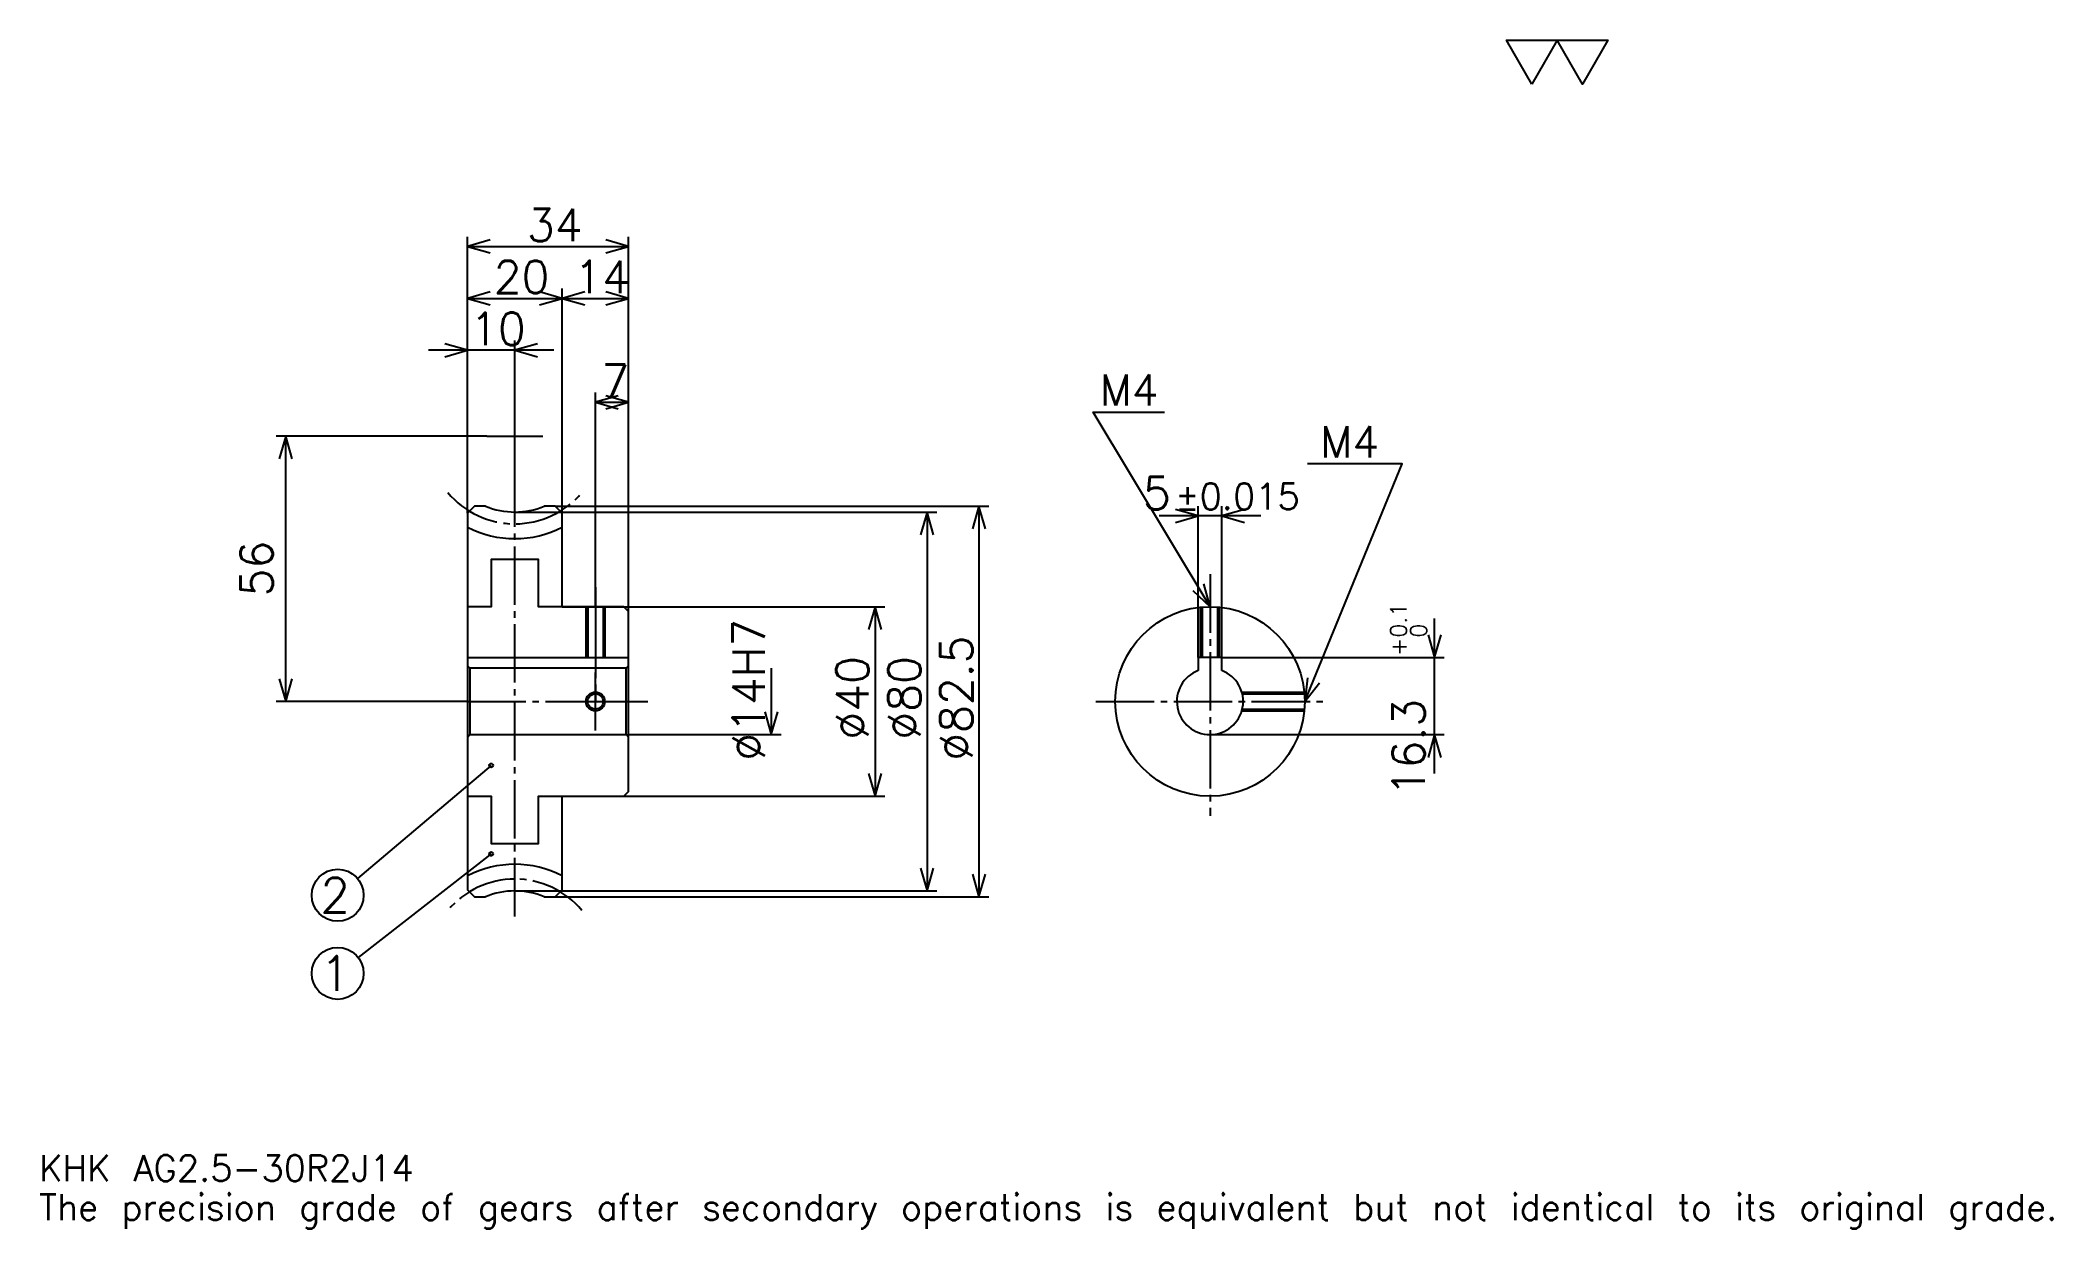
# Model space of a CAD drawing. Extents: x 14 to 439, y 5 to 256.
import ezdxf

# ---------------------------------------------------------------- set-up
doc = ezdxf.new("R2010")
doc.units = 0
doc.linetypes.add('DASHDOT', pattern=[16.444443, 12.333333, -1.37037, 1.37037, -1.37037])
doc.layers.get('0').update_dxf_attribs({"linetype": 'CONTINUOUS'})
doc.layers.add('DASHDOT', color=6, linetype='DASHDOT')
doc.styles.add('KANJI', font='TXT', dxfattribs={"bigfont": 'BIGFONT'})

msp = doc.modelspace()

# ---------------------------------------------------------------- linework, layer by layer
at = {"color": 5}
for p, q in [((104.148155, 157.587967), (104.148155, 214.458344)), ((138.148163, 157.587967), (138.148163, 214.458344)), ((104.148155, 212.402786), (138.148163, 212.402786)), ((104.148155, 201.439819), (124.148155, 201.439819)), ((124.148155, 157.587967), (124.148155, 203.495377)), ((124.148155, 201.439819), (138.148163, 201.439819)), ((114.148155, 156.337967), (114.148155, 192.53241)), ((122.370377, 190.476852), (95.925934, 190.476852)), ((131.148163, 157.587967), (131.148163, 181.569458)), ((131.148163, 179.513885), (138.148163, 179.513885)), ((108.25927, 172.337967), (63.722233, 172.337967)), ((65.777786, 116.337967), (65.777786, 172.337967)), ((104.148155, 156.087967), (104.148155, 157.587967)), ((122.648155, 157.587967), (138.148163, 157.587967)), ((124.148155, 156.087967), (124.148155, 157.587967)), ((131.148163, 136.337967), (131.148163, 157.587967)), ((131.148163, 136.337967), (131.148163, 157.587967)), ((138.148163, 157.587967), (214.203705, 157.587967)), ((138.148163, 135.337967), (138.148163, 157.587967)), ((212.148163, 157.587967), (212.148163, 75.087967)), ((258.425934, 125.63797), (258.425934, 157.578705)), ((263.425934, 125.63797), (263.425934, 157.578705)), ((114.148155, 156.337967), (138.148163, 156.337967)), ((138.148163, 156.337967), (203.240753, 156.337967)), ((201.185181, 156.337967), (201.185181, 76.337967)), ((271.648163, 155.523148), (250.203705, 155.523148)), ((124.148155, 136.337967), (138.148163, 136.337967)), ((138.148163, 136.337967), (192.277786, 136.337967)), ((190.222229, 136.337967), (190.222229, 96.337967)), ((308.333344, 101.115746), (308.333344, 133.860184)), ((168.296295, 123.337967), (168.296295, 109.337967)), ((263.425934, 125.63797), (310.388885, 125.63797)), ((104.148155, 116.337967), (63.722229, 116.337967)), ((138.148163, 109.337967), (170.351868, 109.337967)), ((260.925934, 109.337967), (310.388885, 109.337967)), ((109.148155, 102.837967), (80.926147, 78.970207)), ((124.148155, 96.337967), (138.148163, 96.337967)), ((138.148163, 96.337967), (192.277786, 96.337967)), ((109.148155, 84.150467), (81.06665, 62.297043)), ((114.148155, 76.337967), (138.148163, 76.337967)), ((122.648155, 75.087967), (138.148163, 75.087967)), ((138.148163, 76.337967), (203.240753, 76.337967)), ((138.148163, 75.087967), (214.203705, 75.087967))]:
    msp.add_line(p, q, dxfattribs=at)
at = {"color": 4}
for p, q in [((104.148155, 125.63797), (138.148163, 125.63797)), ((138.148163, 123.837967), (137.648163, 123.337967)), ((104.148155, 108.837967), (104.648155, 109.337967)), ((138.148163, 108.837967), (137.648163, 109.337967))]:
    msp.add_line(p, q, dxfattribs=at)
at = {"color": 7}
msp.add_lwpolyline([(328.888885, 246.666672), (323.544434, 255.930374), (344.922211, 255.930374), (339.577759, 246.666672), (334.233337, 255.930374), (328.888885, 246.666672)], dxfattribs=at)
at = {"color": 5}
for points in [[(108.94445, 213.773163), (104.148155, 212.402786), (108.94445, 211.03241)], [(133.351868, 211.03241), (138.148163, 212.402786), (133.351868, 213.773163)], [(108.94445, 202.810181), (104.148155, 201.439819), (108.94445, 200.069458)], [(119.35186, 200.069458), (124.148155, 201.439819), (119.35186, 202.810181)], [(128.944458, 202.810181), (124.148155, 201.439819), (128.944458, 200.069458)], [(133.351868, 200.069458), (138.148163, 201.439819), (133.351868, 202.810181)], [(99.35186, 189.106476), (104.148155, 190.476852), (99.35186, 191.847229)], [(118.94445, 191.847229), (114.148155, 190.476852), (118.94445, 189.106476)], [(135.944458, 180.884262), (131.148163, 179.513885), (135.944458, 178.143524)], [(133.351868, 178.143524), (138.148163, 179.513885), (133.351868, 180.884262)], [(260.925934, 136.337967), (236.259277, 177.449081), (251.333344, 177.449081)], [(67.148155, 167.541672), (65.777786, 172.337967), (64.407417, 167.541672)], [(280.925934, 116.337967), (301.481476, 166.486115), (281.47406, 166.486115)], [(213.518524, 152.791672), (212.148163, 157.587967), (210.777786, 152.791672)], [(202.555557, 151.541672), (201.185181, 156.337967), (199.814819, 151.541672)], [(253.629639, 154.152786), (258.425934, 155.523148), (253.629639, 156.893524)], [(268.222229, 156.893524), (263.425934, 155.523148), (268.222229, 154.152786)], [(257.283173, 139.745712), (260.925934, 136.337967), (259.633331, 141.155807)], [(191.59259, 131.541672), (190.222229, 136.337967), (188.851868, 131.541672)], [(306.962952, 130.434265), (308.333344, 125.63797), (309.703705, 130.434265)], [(64.407417, 121.134262), (65.777786, 116.337967), (67.148155, 121.134262)], [(281.477051, 121.295654), (280.925934, 116.337967), (284.013, 120.256165)], [(166.925934, 114.134262), (168.296295, 109.337967), (169.666672, 114.134262)], [(309.703705, 104.541672), (308.333344, 109.337967), (306.962952, 104.541672)], [(188.851868, 101.134262), (190.222229, 96.337967), (191.59259, 101.134262)], [(199.814819, 81.134262), (201.185181, 76.337967), (202.555557, 81.134262)], [(210.777786, 79.884262), (212.148163, 75.087967), (213.518524, 79.884262)]]:
    msp.add_lwpolyline(points, dxfattribs=at)
at = {"color": 4}
for points in [[(107.948357, 157.587967), (105.648155, 157.587967), (104.148155, 156.087967), (104.148155, 108.837967)], [(124.148155, 136.337967), (124.148155, 156.087967), (122.648155, 157.587967), (120.347954, 157.587967)], [(124.148155, 136.337967), (119.148155, 136.337967), (119.148155, 146.337967), (109.148155, 146.337967), (109.148155, 136.337967), (104.148155, 136.337967)], [(124.148155, 96.337967), (137.148163, 96.337967), (138.148163, 97.337967), (138.148163, 135.337967), (137.148163, 136.337967), (124.148155, 136.337967)], [(129.148163, 136.337967), (129.148163, 125.63797)], [(129.528152, 136.337967), (129.528152, 125.63797)], [(132.768158, 136.337967), (132.768158, 125.63797)], [(133.148163, 136.337967), (133.148163, 125.63797)], [(258.925934, 125.63797), (258.925934, 136.237717)], [(259.305939, 125.63797), (259.305939, 136.272247)], [(262.545929, 125.63797), (262.545929, 136.272247)], [(262.925934, 125.63797), (262.925934, 136.237717)], [(104.148155, 123.837967), (104.648155, 123.337967), (104.648155, 109.337967), (137.648163, 109.337967), (137.648163, 123.337967), (104.648155, 123.337967)], [(263.425934, 122.876312), (263.425934, 125.63797), (258.425934, 125.63797), (258.425934, 122.876312)], [(267.634125, 118.337967), (280.825684, 118.337967)], [(267.735901, 117.95797), (280.860199, 117.95797)], [(267.634125, 114.337967), (280.825684, 114.337967)], [(267.735901, 114.717964), (280.860199, 114.717964)], [(104.148155, 108.837967), (104.148155, 76.587967), (105.648155, 75.087967), (107.948357, 75.087967)], [(104.148155, 96.337967), (109.148155, 96.337967), (109.148155, 86.337967), (119.148155, 86.337967), (119.148155, 96.337967), (124.148155, 96.337967)], [(120.347954, 75.087967), (122.648155, 75.087967), (124.148155, 76.587967), (124.148155, 96.337967)]]:
    msp.add_lwpolyline(points, dxfattribs=at)
for centre, radius in [((260.925934, 116.337967), 20), ((131.148163, 116.337967), 1.62)]:
    msp.add_circle(centre, radius, dxfattribs=at)
at = {"color": 7}
msp.add_circle((131.148163, 116.337967), 2, dxfattribs=at)
at = {"color": 5}
for centre, radius in [((109.148155, 102.837967), 0.411111), ((76.740746, 75.430557), 5.481481), ((109.148155, 84.150467), 0.411111), ((76.740746, 58.930561), 5.481481)]:
    msp.add_circle(centre, radius, dxfattribs=at)
at = {"color": 4}
for centre, radius, start, end in [((114.148155, 172.337967), 16, 247.20175188, 292.79824812), ((114.148155, 172.337967), 21.625, 242.45612488, 297.54387512), ((260.925934, 116.337967), 7, 110.92483306, 69.07516694), ((114.148155, 60.337967), 21.625, 62.45612488, 117.54387512), ((114.148155, 60.337967), 16, 67.20175188, 112.79824812)]:
    msp.add_arc(centre, radius, start, end, dxfattribs=at)
at = {"layer": 'DASHDOT', "color": 7}
for p, q in [((114.148155, 70.976852), (114.148155, 176.449081)), ((108.25927, 172.337967), (120.037048, 172.337967)), ((260.925934, 143.189819), (260.925934, 92.226852)), ((131.148163, 136.337967), (131.148163, 116.337967)), ((104.148155, 116.337967), (142.259262, 116.337967)), ((236.814819, 116.337967), (285.037048, 116.337967))]:
    msp.add_line(p, q, dxfattribs=at)
for points in [[(131.148163, 140.449081), (131.148163, 121.526855)], [(131.148163, 110.226852), (131.148163, 122.449081)], [(125.037048, 116.337967), (137.259262, 116.337967)]]:
    msp.add_lwpolyline(points, dxfattribs=at)
for centre, start, end in [((114.148155, 172.337967), 220.00000249, 319.99999751), ((114.148155, 60.337967), 40.00000249, 139.99999751)]:
    msp.add_arc(centre, 18.5, start, end, dxfattribs=at)

# ---------------------------------------------------------------- texts
at = {"color": 7, "style": 'KANJI'}
for s, height, p in [('34', 6.851852, (116.69445, 213.499084)), ('20', 6.851852, (109.69445, 202.536118)), ('14', 6.851852, (126.69445, 202.536118)), ('10', 6.851852, (104.69445, 191.573151)), ('7', 6.851852, (132.421295, 180.610199)), ('M4', 6.577778, (237.629639, 178.819443)), ('M4', 6.577778, (284.214813, 167.856491)), ('5', 6.851852, (246.782349, 156.893524)), ('%%p0.015', 5.481481, (253.56485, 156.893524)), ('2', 7.308642, (73.086426, 71.776245)), ('1', 7.308642, (73.086426, 55.276241)), ('KHK AG2.5-30R2J14', 5.481481, (13.703704, 15.074074)), ('The precision grade of gears after secondary operations is equivalent but not identical to its original grade.', 5.481481, (13.703704, 6.851852))]:
    msp.add_text(s, height=height, dxfattribs=at).set_placement(p)
for s, height, p in [('56', 6.851852, (63.037045, 138.513885)), ('%%c14H7', 6.851852, (166.925934, 103.833336)), ('0.1', 3.425926, (302.440735, 129.815445)), ('0', 3.425926, (306.688904, 129.815445)), ('%%c82.5', 6.851852, (210.777786, 103.833336)), ('+', 3.425926, (302.440735, 125.978409)), ('%%c40', 6.851852, (188.851868, 108.287041)), ('%%c80', 6.851852, (199.814819, 108.287041)), ('16.3', 6.851852, (306.277771, 96.320877))]:
    msp.add_text(s, height=height, rotation=90, dxfattribs=at).set_placement(p)

doc.saveas('drawing.dxf')
